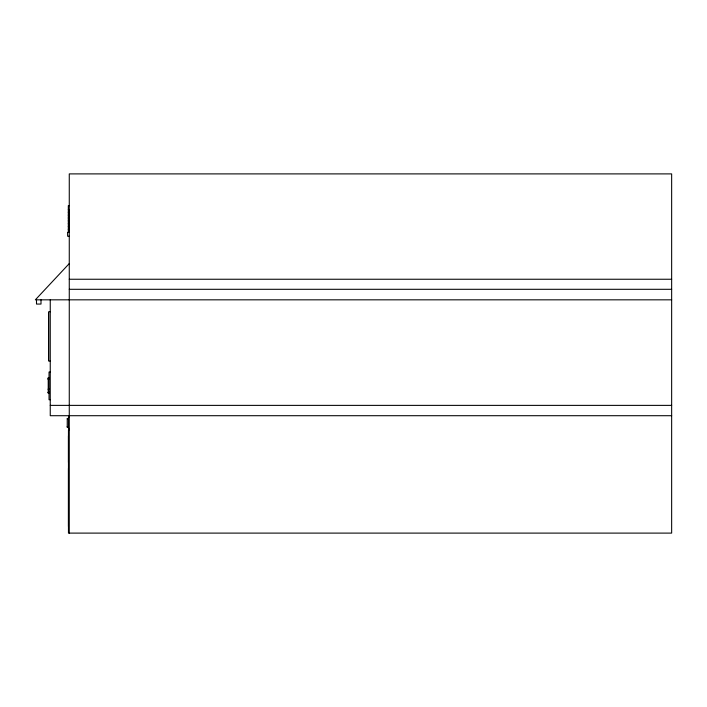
<?xml version="1.0" encoding="UTF-8"?>
<svg xmlns="http://www.w3.org/2000/svg" width="707" height="707" viewBox="0 0 707 707"><rect width="100%" height="100%" fill="white"/><g stroke="black" fill="none" stroke-linecap="round" stroke-linejoin="round"><path stroke-width="1.06" d="M68.95 210.5L68.314 212.409L69.268 212.409M68.95 213.355L68.314 215.255L69.268 215.255M68.95 216.209L68.314 218.11L69.268 218.11M68.95 219.064L68.314 220.964L69.268 220.964M68.95 221.918L68.314 223.819L69.268 223.819M68.95 224.764L68.314 226.673L69.268 226.673M68.95 227.619L68.314 229.528L69.268 229.528M68.95 230.473L68.314 232.373L68.314 205.693L69.268 205.693M69.268 263.57L35.35 299.83L671.65 299.83M68.314 209.555L69.268 209.555M69.268 232.373L67.607 232.373L67.607 236.235L69.268 236.235M69.268 279.247L671.65 279.247M69.268 289.304L671.65 289.304M50.25 311.76L48.624 311.76L48.624 361.047L50.25 361.047M48.624 312.98L48.624 359.828M50.25 372.023L49.03 372.023L49.03 399.729L50.25 399.729M48.217 377.998L49.437 377.998M48.217 378.112L49.437 378.148L48.217 378.298M48.217 378.987L49.437 378.987M48.217 379.076L49.437 379.076M48.217 379.314L49.437 379.314M48.217 389.115L49.437 389.115M48.217 389.221L49.437 389.221M48.217 392.191L49.437 392.191M48.217 392.597L49.437 392.597M48.217 392.774L49.437 392.774M48.217 392.889L49.437 392.977M50.25 405.376L671.65 405.376M671.65 415.707L50.25 415.707L50.25 299.83M69.268 417.024L68.455 417.024L68.455 428.424L69.268 428.424M67.236 418.641L68.455 418.641L67.236 418.685L67.236 427.178L68.455 427.081L67.236 427.019M67.236 426.781L68.455 426.781M69.268 429.776L68.455 429.776L68.455 533.105L671.65 533.105L671.65 173.895L69.268 173.895L69.268 533.105M68.455 435.839L68.455 462.44M68.455 468.379L68.455 526.476M48.217 377.945L48.217 393.092M41.006 299.83L41.006 304.063L36.499 304.063L36.499 299.83"/></g></svg>
